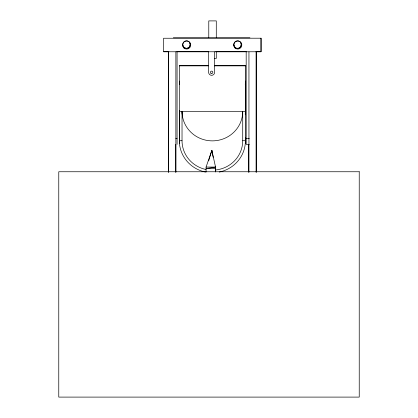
<?xml version="1.0" encoding="UTF-8"?>
<svg xmlns="http://www.w3.org/2000/svg" width="418" height="418" viewBox="0 0 418 418"><rect width="100%" height="100%" fill="white"/><g stroke="black" fill="none" stroke-linecap="round" stroke-linejoin="round"><path stroke-width="0.63" d="M245.429 139.617L245.429 137.517M245.246 114.788A33.053 32.055 0 0 0 245.423 111.439L245.429 65.569L214.319 65.569M211.79 151.64L211.858 150.365L206.064 167.064L206.064 172.075M208.681 160.862L211.858 150.365L215.547 167.064L215.704 171.84M206.064 169.509A30.347 29.432 0 0 1 182.029 140.72L182.029 111.439A30.347 29.432 0 0 0 212.375 140.871A30.347 29.432 0 0 0 242.722 111.439L242.722 140.72A30.347 29.432 0 0 1 215.547 169.99L215.547 167.064L206.064 168.611L215.704 168.611L215.557 171.923M173.318 37.777L249.938 37.777M163.814 51.733L168.862 51.733M176.793 51.733L208.592 51.733M215.735 51.733L246.233 51.733M255.973 51.733L261.161 51.733L261.161 38.21L163.569 38.247L163.569 51.764L260.921 51.764L260.921 38.247M214.408 58.457L216.284 58.457L216.284 51.377M208.483 65.569L179.317 65.574L179.322 140.72A33.053 32.055 0 0 0 205.504 172.075M179.317 65.866L208.483 65.861M214.319 65.861L245.429 65.861L245.429 65.569M245.423 111.439L179.322 111.439A33.053 32.055 0 0 0 179.505 114.788M175.821 138.415L177.075 138.415M246.181 138.415L249.311 138.415M179.322 140.72L182.029 140.72M242.722 140.72L245.423 140.72A33.053 32.055 0 0 1 219.246 172.075M249.311 144.388L246.181 144.388L246.181 51.926M206.064 167.064L215.547 167.064M211.858 150.365L213.164 157.33M256.417 51.91L256.417 172.273M256.082 51.874L256.082 172.237M248.945 51.91L248.945 172.273M248.611 144.262L248.611 172.237M245.429 143.52L245.423 81.061A33.053 32.055 0 0 1 245.246 84.41M216.284 37.641L216.284 20.9L208.775 20.9L208.775 37.641M214.633 51.916L214.633 72.309A3.004 3.004 0 0 1 211.628 75.313A3.004 3.004 0 0 1 208.624 72.309L208.624 51.916M179.317 142.423L179.317 143.52L179.322 110.342A33.053 32.055 0 0 0 179.505 113.691M177.075 51.926L177.075 144.388M175.868 51.91L175.868 172.273M175.79 144.262L175.79 172.237M168.397 51.91L168.397 172.273M168.318 51.874L168.318 172.237M188.831 47.615A3.757 3.757 0 0 1 186.621 48.336M185.843 48.253A3.757 3.757 0 0 1 183.831 47.093M183.371 46.455A3.757 3.757 0 0 1 183.047 45.74M245.423 110.342A33.053 32.055 0 0 1 245.246 113.691M242.555 113.419A30.347 29.432 0 0 1 242.294 115.248M182.452 115.248A30.347 29.432 0 0 1 182.055 111.575M179.505 84.41A33.053 32.055 0 0 1 179.322 81.061M240.679 42.505A4.055 4.055 0 0 1 234.299 47.406M189.6 42.505A4.055 4.055 0 0 1 183.22 47.406M235.992 48.483A4.055 4.055 0 0 1 233.965 44.972M184.913 48.483A4.055 4.055 0 0 1 183.027 46.022M359.234 171.751L58.766 171.751L58.766 397.1L359.234 397.1L359.234 171.751M235.391 47.615A3.757 3.757 0 0 0 241.332 44.972A3.757 3.757 0 0 0 236.071 41.147A3.757 3.757 0 0 0 235.391 47.615M184.312 47.615A3.757 3.757 0 0 0 190.253 44.972A3.757 3.757 0 0 0 184.991 41.147A3.757 3.757 0 0 0 184.312 47.615M211.027 73.354A1.202 1.202 0 0 0 212.83 72.309A1.202 1.202 0 0 0 211.027 71.269A1.202 1.202 0 0 0 211.027 73.354M234.911 47.877A4.055 4.055 0 0 0 241.698 46.058A4.055 4.055 0 0 0 236.729 41.089A4.055 4.055 0 0 0 234.911 47.877M183.831 47.877A4.055 4.055 0 0 0 190.618 46.058A4.055 4.055 0 0 0 185.649 41.089A4.055 4.055 0 0 0 183.831 47.877"/></g></svg>
